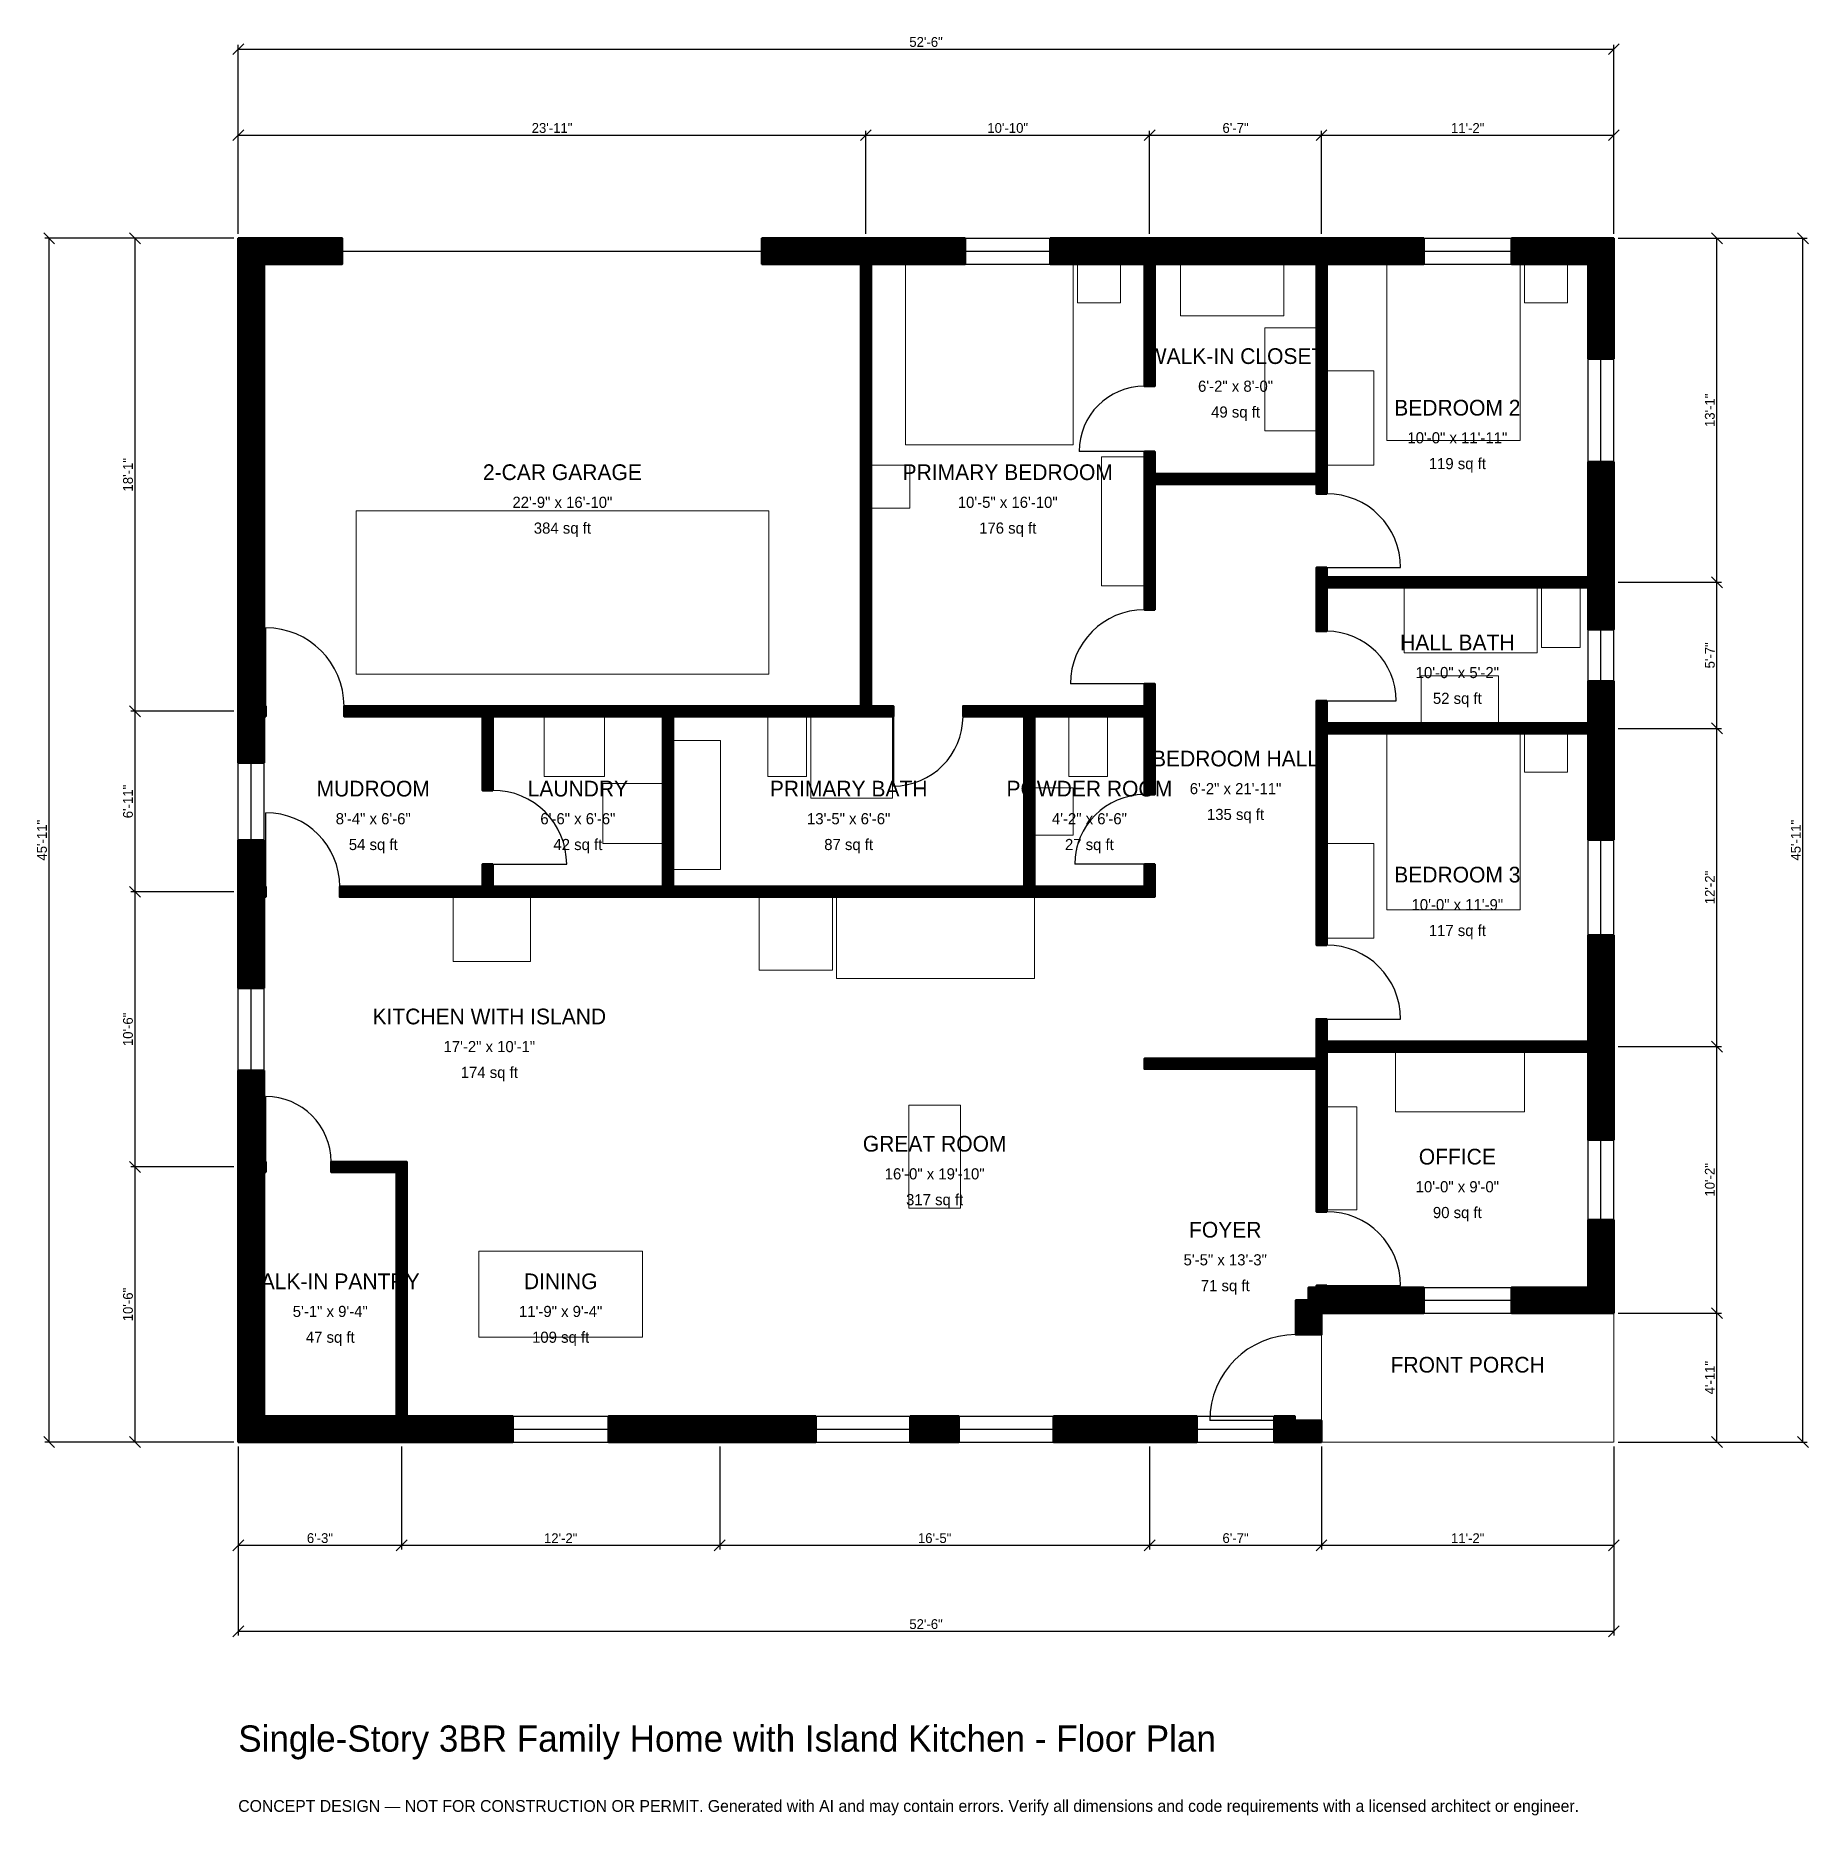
# Model space of a CAD drawing. Header units: inches. Extents: x -93 to 719, y -171 to 644.
import ezdxf
from ezdxf.enums import TextEntityAlignment as Align

# ---------------------------------------------------------------- set-up
doc = ezdxf.new("R2010")
doc.units = ezdxf.units.IN
doc.header["$MEASUREMENT"] = 0
doc.linetypes.add('DASHED', pattern=[0.6, 0.5, -0.1])
for name, color, linetype, lineweight in [('A-ANNO-DIMS', 1, 'Continuous', 13), ('A-ANNO-TEXT', 7, 'Continuous', 18), ('A-AREA-IDEN', 7, 'Continuous', 18), ('A-DOOR', 2, 'Continuous', 25), ('A-FLOR-FIXT', 9, 'Continuous', 13), ('A-FURN', 9, 'Continuous', 13), ('A-GLAZ', 4, 'Continuous', 25), ('A-SITE-PAVE', 8, 'Continuous', 13), ('A-WALL', 7, 'Continuous', 50), ('A-WALL-PATT', 8, 'Continuous', 13)]:
    doc.layers.add(name, color=color, linetype=linetype, lineweight=lineweight)
doc.dimstyles.new('PLAN', dxfattribs={"dimtxt": 4.5, "dimasz": 3, "dimexe": 2, "dimexo": 2, "dimgap": 1, "dimtad": 1, "dimdec": 0, "dimlunit": 4, "dimtsz": 2.5, "dimcen": 2.5, "dimclrd": 1, "dimclre": 1, "dimazin": 3, "dimtfac": 1, "dimtmove": 0, "dimatfit": 3})

msp = doc.modelspace()

# ---------------------------------------------------------------- hatches: boundary and pattern name
at = {"layer": 'A-WALL-PATT'}
h = msp.add_hatch(dxfattribs=at)
h.set_pattern_fill('ANSI31', color=8, scale=0.8)
h.paths.add_polyline_path([(77.1654, 0), (72.4409, 0), (72.4409, 0), (68.8976, 0), (11.811, 0), (11.811, 0), (0, 0), (0, 0), (0, 0), (0, 11.811), (0, 11.811), (0, 120.0787), (0, 123.622), (0, 123.622), (0, 128.3465), (0, 128.3465), (0, 131.8898), (0, 170.0787), (11.811, 170.0787), (11.811, 131.8898), (11.811, 128.3465), (12.5984, 128.3465), (12.5984, 123.622), (11.811, 123.622), (11.811, 120.0787), (11.811, 11.811), (68.8976, 11.811), (72.4409, 11.811), (72.4409, 123.622), (42.5197, 123.622), (42.5197, 128.3465), (72.4409, 128.3465), (77.1654, 128.3465), (77.1654, 123.622), (77.1654, 11.811), (80.7087, 11.811), (125.7874, 11.811), (125.7874, 0), (80.7087, 0), (77.1654, 0), (77.1654, 0)])
h.paths.add_polyline_path([(0, 246.063), (0, 249.6063), (0, 249.6063), (0, 254.3307), (0, 254.3307), (0, 257.874), (0, 275.5906), (11.811, 275.5906), (11.811, 257.874), (11.811, 254.3307), (12.5984, 254.3307), (12.5984, 249.6063), (11.811, 249.6063), (11.811, 246.063), (11.811, 207.874), (0, 207.874), (0, 246.063)])
h.paths.add_polyline_path([(0, 328.7402), (0, 332.2835), (0, 332.2835), (0, 337.0079), (0, 337.0079), (0, 340.5512), (0, 539.3701), (0, 539.3701), (0, 551.1811), (0, 551.1811), (0, 551.1811), (11.811, 551.1811), (11.811, 551.1811), (47.6378, 551.1811), (47.6378, 539.3701), (11.811, 539.3701), (11.811, 340.5512), (11.811, 337.0079), (12.5984, 337.0079), (12.5984, 332.2835), (11.811, 332.2835), (11.811, 328.7402), (11.811, 311.0236), (0, 311.0236), (0, 328.7402)])
h.paths.add_polyline_path([(281.4961, 551.1811), (285.0394, 551.1811), (285.0394, 551.1811), (289.7638, 551.1811), (289.7638, 551.1811), (293.3071, 551.1811), (332.874, 551.1811), (332.874, 539.3701), (293.3071, 539.3701), (289.7638, 539.3701), (289.7638, 337.0079), (300, 337.0079), (300, 332.2835), (289.7638, 332.2835), (285.0394, 332.2835), (199.2126, 332.2835), (199.2126, 254.3307), (218.1102, 254.3307), (222.8346, 254.3307), (359.8425, 254.3307), (359.8425, 332.2835), (331.8898, 332.2835), (331.8898, 337.0079), (359.8425, 337.0079), (364.5669, 337.0079), (414.9606, 337.0079), (414.9606, 347.2441), (419.685, 347.2441), (419.685, 337.0079), (419.685, 332.2835), (419.685, 296.4567), (414.9606, 296.4567), (414.9606, 332.2835), (364.5669, 332.2835), (364.5669, 254.3307), (414.9606, 254.3307), (414.9606, 264.5669), (419.685, 264.5669), (419.685, 254.3307), (419.685, 249.6063), (414.9606, 249.6063), (364.5669, 249.6063), (359.8425, 249.6063), (222.8346, 249.6063), (218.1102, 249.6063), (199.2126, 249.6063), (194.4882, 249.6063), (116.5354, 249.6063), (111.811, 249.6063), (46.4567, 249.6063), (46.4567, 254.3307), (111.811, 254.3307), (111.811, 264.5669), (116.5354, 264.5669), (116.5354, 254.3307), (194.4882, 254.3307), (194.4882, 332.2835), (116.5354, 332.2835), (116.5354, 298.4252), (111.811, 298.4252), (111.811, 332.2835), (48.4252, 332.2835), (48.4252, 337.0079), (111.811, 337.0079), (116.5354, 337.0079), (194.4882, 337.0079), (199.2126, 337.0079), (285.0394, 337.0079), (285.0394, 539.3701), (281.4961, 539.3701), (239.7638, 539.3701), (239.7638, 551.1811), (281.4961, 551.1811)])
h.paths.add_polyline_path([(411.4173, 551.1811), (414.9606, 551.1811), (414.9606, 551.1811), (419.685, 551.1811), (419.685, 551.1811), (423.2283, 551.1811), (490.1575, 551.1811), (493.7008, 551.1811), (493.7008, 551.1811), (498.4252, 551.1811), (498.4252, 551.1811), (501.9685, 551.1811), (542.9134, 551.1811), (542.9134, 539.3701), (501.9685, 539.3701), (498.4252, 539.3701), (498.4252, 443.3071), (498.4252, 438.5827), (498.4252, 434.252), (493.7008, 434.252), (493.7008, 438.5827), (419.685, 438.5827), (419.685, 381.1024), (414.9606, 381.1024), (414.9606, 438.5827), (414.9606, 443.3071), (414.9606, 453.5433), (419.685, 453.5433), (419.685, 443.3071), (493.7008, 443.3071), (493.7008, 539.3701), (490.1575, 539.3701), (423.2283, 539.3701), (419.685, 539.3701), (419.685, 483.4646), (414.9606, 483.4646), (414.9606, 539.3701), (411.4173, 539.3701), (371.8504, 539.3701), (371.8504, 551.1811), (411.4173, 551.1811)])
h.paths.add_polyline_path([(618.1102, 551.1811), (618.1102, 551.1811), (629.9213, 551.1811), (629.9213, 551.1811), (629.9213, 551.1811), (629.9213, 539.3701), (629.9213, 539.3701), (629.9213, 496.063), (618.1102, 496.063), (618.1102, 539.3701), (583.0709, 539.3701), (583.0709, 551.1811), (618.1102, 551.1811)])
h.paths.add_polyline_path([(629.9213, 399.6063), (629.9213, 396.063), (629.9213, 396.063), (629.9213, 391.3386), (629.9213, 391.3386), (629.9213, 387.7953), (629.9213, 372.0472), (618.1102, 372.0472), (618.1102, 387.7953), (618.1102, 391.3386), (498.4252, 391.3386), (498.4252, 371.2598), (493.7008, 371.2598), (493.7008, 391.3386), (493.7008, 396.063), (493.7008, 400.3937), (498.4252, 400.3937), (498.4252, 396.063), (618.1102, 396.063), (618.1102, 399.6063), (618.1102, 448.8189), (629.9213, 448.8189), (629.9213, 399.6063)])
h.paths.add_polyline_path([(629.9213, 332.6772), (629.9213, 329.1339), (629.9213, 329.1339), (629.9213, 324.4094), (629.9213, 324.4094), (629.9213, 320.8661), (629.9213, 275.7874), (618.1102, 275.7874), (618.1102, 320.8661), (618.1102, 324.4094), (498.4252, 324.4094), (498.4252, 227.5591), (493.7008, 227.5591), (493.7008, 324.4094), (493.7008, 329.1339), (493.7008, 339.3701), (498.4252, 339.3701), (498.4252, 329.1339), (618.1102, 329.1339), (618.1102, 332.6772), (618.1102, 348.4252), (629.9213, 348.4252), (629.9213, 332.6772)])
h.paths.add_polyline_path([(629.9213, 187.0079), (629.9213, 183.4646), (629.9213, 183.4646), (629.9213, 178.7402), (629.9213, 178.7402), (629.9213, 175.1969), (629.9213, 138.3858), (618.1102, 138.3858), (618.1102, 175.1969), (618.1102, 178.7402), (498.4252, 178.7402), (498.4252, 175.5906), (498.4252, 170.8661), (498.4252, 105.5118), (493.7008, 105.5118), (493.7008, 170.8661), (414.9606, 170.8661), (414.9606, 175.5906), (493.7008, 175.5906), (493.7008, 178.7402), (493.7008, 183.4646), (493.7008, 193.7008), (498.4252, 193.7008), (498.4252, 183.4646), (618.1102, 183.4646), (618.1102, 187.0079), (618.1102, 232.0866), (629.9213, 232.0866), (629.9213, 187.0079)])
h.paths.add_polyline_path([(629.9213, 70.8661), (629.9213, 70.8661), (629.9213, 59.0551), (629.9213, 59.0551), (629.9213, 59.0551), (618.1102, 59.0551), (618.1102, 59.0551), (583.0709, 59.0551), (583.0709, 70.8661), (618.1102, 70.8661), (618.1102, 101.7717), (629.9213, 101.7717), (629.9213, 70.8661)])
h.paths.add_polyline_path([(498.4252, 59.0551), (498.4252, 59.0551), (496.063, 59.0551), (496.063, 56.6929), (496.063, 56.6929), (496.063, 49.2126), (484.252, 49.2126), (484.252, 64.9606), (490.1575, 64.9606), (490.1575, 70.8661), (493.7008, 70.8661), (493.7008, 71.6535), (498.4252, 71.6535), (498.4252, 70.8661), (542.9134, 70.8661), (542.9134, 59.0551), (498.4252, 59.0551)])
h.paths.add_polyline_path([(496.063, 0), (496.063, 0), (496.063, 0), (484.252, 0), (484.252, 0), (474.4094, 0), (474.4094, 11.811), (483.8583, 11.811), (483.8583, 9.8425), (496.063, 9.8425), (496.063, 0)])
h.paths.add_polyline_path([(423.2283, 0), (411.4173, 0), (373.3596, 0), (373.3596, 11.811), (411.4173, 11.811), (423.2283, 11.811), (438.9764, 11.811), (438.9764, 0), (423.2283, 0)])
h.paths.add_polyline_path([(307.7428, 0), (307.7428, 11.811), (330.0525, 11.811), (330.0525, 0), (307.7428, 0)])
h.paths.add_polyline_path([(226.378, 0), (214.5669, 0), (169.4882, 0), (169.4882, 11.811), (214.5669, 11.811), (226.378, 11.811), (264.4357, 11.811), (264.4357, 0), (226.378, 0)])

# ---------------------------------------------------------------- linework, layer by layer
at = {"layer": 'A-DOOR', "linetype": 'DASHED'}
msp.add_line((47.6378, 545.2756), (239.7638, 545.2756), dxfattribs=at)
at = {"layer": 'A-DOOR'}
for p, q in [((414.9606, 453.5433), (385.0394, 453.5433)), ((498.4252, 400.3937), (532.2835, 400.3937)), ((12.5984, 337.0079), (12.5984, 372.8346)), ((414.9606, 347.2441), (381.1024, 347.2441)), ((498.4252, 339.3701), (530.315, 339.3701)), ((300, 332.2835), (300, 300.3937)), ((12.5984, 254.3307), (12.5984, 288.189)), ((116.5354, 264.5669), (150.3937, 264.5669)), ((414.9606, 264.5669), (383.0709, 264.5669)), ((498.4252, 193.7008), (532.2835, 193.7008)), ((12.5984, 128.3465), (12.5984, 158.2677)), ((498.4252, 71.6535), (532.2835, 71.6535)), ((484.252, 9.8425), (444.8819, 9.8425))]:
    msp.add_line(p, q, dxfattribs=at)
for centre, radius, start, end in [((414.9606, 453.5433), 29.9213, 90, 180), ((498.4252, 400.3937), 33.8583, 0, 90), ((414.9606, 347.2441), 33.8583, 90, 180), ((12.5984, 337.0079), 35.8268, 0, 90), ((498.4252, 339.3701), 31.8898, 0, 90), ((300, 332.2835), 31.8898, 270, 360), ((116.5354, 264.5669), 33.8583, 0, 90), ((414.9606, 264.5669), 31.8898, 90, 180), ((12.5984, 254.3307), 33.8583, 0, 90), ((498.4252, 193.7008), 33.8583, 0, 90), ((12.5984, 128.3465), 29.9213, 0, 90), ((498.4252, 71.6535), 33.8583, 0, 90), ((484.252, 9.8425), 39.3701, 90, 180)]:
    msp.add_arc(centre, radius, start, end, dxfattribs=at)
at = {"layer": 'A-FLOR-FIXT'}
for points in [[(533.8583, 361.4173), (594.8819, 361.4173), (594.8819, 391.3386), (533.8583, 391.3386)], [(596.8504, 363.7795), (614.5669, 363.7795), (614.5669, 391.3386), (596.8504, 391.3386)], [(541.7323, 329.1339), (577.1654, 329.1339), (577.1654, 350.7874), (541.7323, 350.7874)], [(242.5197, 304.7244), (260.2362, 304.7244), (260.2362, 332.2835), (242.5197, 332.2835)], [(262.2047, 294.8819), (299.6063, 294.8819), (299.6063, 332.2835), (262.2047, 332.2835)], [(380.315, 304.7244), (398.0315, 304.7244), (398.0315, 332.2835), (380.315, 332.2835)], [(199.2126, 262.2047), (220.8661, 262.2047), (220.8661, 321.2598), (199.2126, 321.2598)], [(364.5669, 277.9528), (382.2835, 277.9528), (382.2835, 299.6063), (364.5669, 299.6063)]]:
    msp.add_lwpolyline(points, close=True, dxfattribs=at)
at = {"layer": 'A-FURN'}
for points in [[(305.5118, 456.6929), (382.2835, 456.6929), (382.2835, 539.3701), (305.5118, 539.3701)], [(384.252, 521.6535), (403.937, 521.6535), (403.937, 539.3701), (384.252, 539.3701)], [(431.4961, 515.748), (478.7402, 515.748), (478.7402, 539.3701), (431.4961, 539.3701)], [(525.9843, 458.6614), (587.0079, 458.6614), (587.0079, 539.3701), (525.9843, 539.3701)], [(588.9764, 521.6535), (608.6614, 521.6535), (608.6614, 539.3701), (588.9764, 539.3701)], [(470.0787, 462.9921), (493.7008, 462.9921), (493.7008, 510.2362), (470.0787, 510.2362)], [(498.4252, 447.2441), (520.0787, 447.2441), (520.0787, 490.5512), (498.4252, 490.5512)], [(395.2756, 392.126), (414.9606, 392.126), (414.9606, 451.1811), (395.2756, 451.1811)], [(289.7638, 427.5591), (307.4803, 427.5591), (307.4803, 447.2441), (289.7638, 447.2441)], [(53.937, 351.5748), (242.9134, 351.5748), (242.9134, 426.378), (53.937, 426.378)], [(140.1575, 304.7244), (167.7165, 304.7244), (167.7165, 332.2835), (140.1575, 332.2835)], [(525.9843, 243.7008), (587.0079, 243.7008), (587.0079, 324.4094), (525.9843, 324.4094)], [(588.9764, 306.6929), (608.6614, 306.6929), (608.6614, 324.4094), (588.9764, 324.4094)], [(166.9291, 274.0157), (194.4882, 274.0157), (194.4882, 301.5748), (166.9291, 301.5748)], [(498.4252, 230.7087), (520.0787, 230.7087), (520.0787, 274.0157), (498.4252, 274.0157)], [(98.4252, 220.0787), (133.8583, 220.0787), (133.8583, 249.6063), (98.4252, 249.6063)], [(238.5827, 216.1417), (272.0472, 216.1417), (272.0472, 249.6063), (238.5827, 249.6063)], [(274.0157, 212.2047), (364.5669, 212.2047), (364.5669, 249.6063), (274.0157, 249.6063)], [(529.9213, 151.1811), (588.9764, 151.1811), (588.9764, 178.7402), (529.9213, 178.7402)], [(307.0866, 107.0866), (330.7087, 107.0866), (330.7087, 154.3307), (307.0866, 154.3307)], [(498.4252, 106.2992), (512.2047, 106.2992), (512.2047, 153.5433), (498.4252, 153.5433)], [(110.2362, 48.0315), (185.0394, 48.0315), (185.0394, 87.4016), (110.2362, 87.4016)]]:
    msp.add_lwpolyline(points, close=True, dxfattribs=at)
at = {"layer": 'A-GLAZ'}
for p, q in [((332.874, 551.1811), (371.8504, 551.1811)), ((542.9134, 551.1811), (583.0709, 551.1811)), ((332.874, 545.2756), (371.8504, 545.2756)), ((332.874, 539.3701), (371.8504, 539.3701)), ((542.9134, 545.2756), (583.0709, 545.2756)), ((542.9134, 539.3701), (583.0709, 539.3701)), ((618.1102, 448.8189), (618.1102, 496.063)), ((624.0157, 448.8189), (624.0157, 496.063)), ((629.9213, 448.8189), (629.9213, 496.063)), ((618.1102, 348.4252), (618.1102, 372.0472)), ((624.0157, 348.4252), (624.0157, 372.0472)), ((629.9213, 348.4252), (629.9213, 372.0472)), ((0, 275.5906), (0, 311.0236)), ((5.9055, 275.5906), (5.9055, 311.0236)), ((11.811, 275.5906), (11.811, 311.0236)), ((618.1102, 232.0866), (618.1102, 275.7874)), ((624.0157, 232.0866), (624.0157, 275.7874)), ((629.9213, 232.0866), (629.9213, 275.7874)), ((0, 170.0787), (0, 207.874)), ((5.9055, 170.0787), (5.9055, 207.874)), ((11.811, 170.0787), (11.811, 207.874)), ((618.1102, 101.7717), (618.1102, 138.3858)), ((624.0157, 101.7717), (624.0157, 138.3858)), ((629.9213, 101.7717), (629.9213, 138.3858)), ((542.9134, 70.8661), (583.0709, 70.8661)), ((542.9134, 64.9606), (583.0709, 64.9606)), ((542.9134, 59.0551), (583.0709, 59.0551)), ((125.7874, 11.811), (169.4882, 11.811)), ((264.4357, 11.811), (307.7428, 11.811)), ((330.0525, 11.811), (373.3596, 11.811)), ((438.9764, 11.811), (474.4094, 11.811)), ((125.7874, 5.9055), (169.4882, 5.9055)), ((125.7874, 0), (169.4882, 0)), ((264.4357, 5.9055), (307.7428, 5.9055)), ((264.4357, 0), (307.7428, 0)), ((330.0525, 5.9055), (373.3596, 5.9055)), ((330.0525, 0), (373.3596, 0)), ((438.9764, 5.9055), (474.4094, 5.9055)), ((438.9764, 0), (474.4094, 0))]:
    msp.add_line(p, q, dxfattribs=at)
at = {"layer": 'A-SITE-PAVE', "linetype": 'DASHED'}
msp.add_lwpolyline([(496.063, 0), (629.9213, 0), (629.9213, 59.0551), (496.063, 59.0551)], close=True, dxfattribs=at)
at = {"layer": 'A-WALL'}
for points in [[(0, 328.7402), (0, 332.2835), (0, 332.2835), (0, 337.0079), (0, 337.0079), (0, 340.5512), (0, 539.3701), (0, 539.3701), (0, 551.1811), (0, 551.1811), (0, 551.1811), (11.811, 551.1811), (11.811, 551.1811), (47.6378, 551.1811), (47.6378, 539.3701), (11.811, 539.3701), (11.811, 340.5512), (11.811, 337.0079), (12.5984, 337.0079), (12.5984, 332.2835), (11.811, 332.2835), (11.811, 328.7402), (11.811, 311.0236), (0, 311.0236), (0, 328.7402)], [(281.4961, 551.1811), (285.0394, 551.1811), (285.0394, 551.1811), (289.7638, 551.1811), (289.7638, 551.1811), (293.3071, 551.1811), (332.874, 551.1811), (332.874, 539.3701), (293.3071, 539.3701), (289.7638, 539.3701), (289.7638, 337.0079), (300, 337.0079), (300, 332.2835), (289.7638, 332.2835), (285.0394, 332.2835), (199.2126, 332.2835), (199.2126, 254.3307), (218.1102, 254.3307), (222.8346, 254.3307), (359.8425, 254.3307), (359.8425, 332.2835), (331.8898, 332.2835), (331.8898, 337.0079), (359.8425, 337.0079), (364.5669, 337.0079), (414.9606, 337.0079), (414.9606, 347.2441), (419.685, 347.2441), (419.685, 337.0079), (419.685, 332.2835), (419.685, 296.4567), (414.9606, 296.4567), (414.9606, 332.2835), (364.5669, 332.2835), (364.5669, 254.3307), (414.9606, 254.3307), (414.9606, 264.5669), (419.685, 264.5669), (419.685, 254.3307), (419.685, 249.6063), (414.9606, 249.6063), (364.5669, 249.6063), (359.8425, 249.6063), (222.8346, 249.6063), (218.1102, 249.6063), (199.2126, 249.6063), (194.4882, 249.6063), (116.5354, 249.6063), (111.811, 249.6063), (46.4567, 249.6063), (46.4567, 254.3307), (111.811, 254.3307), (111.811, 264.5669), (116.5354, 264.5669), (116.5354, 254.3307), (194.4882, 254.3307), (194.4882, 332.2835), (116.5354, 332.2835), (116.5354, 298.4252), (111.811, 298.4252), (111.811, 332.2835), (48.4252, 332.2835), (48.4252, 337.0079), (111.811, 337.0079), (116.5354, 337.0079), (194.4882, 337.0079), (199.2126, 337.0079), (285.0394, 337.0079), (285.0394, 539.3701), (281.4961, 539.3701), (239.7638, 539.3701), (239.7638, 551.1811), (281.4961, 551.1811)], [(411.4173, 551.1811), (414.9606, 551.1811), (414.9606, 551.1811), (419.685, 551.1811), (419.685, 551.1811), (423.2283, 551.1811), (490.1575, 551.1811), (493.7008, 551.1811), (493.7008, 551.1811), (498.4252, 551.1811), (498.4252, 551.1811), (501.9685, 551.1811), (542.9134, 551.1811), (542.9134, 539.3701), (501.9685, 539.3701), (498.4252, 539.3701), (498.4252, 443.3071), (498.4252, 438.5827), (498.4252, 434.252), (493.7008, 434.252), (493.7008, 438.5827), (419.685, 438.5827), (419.685, 381.1024), (414.9606, 381.1024), (414.9606, 438.5827), (414.9606, 443.3071), (414.9606, 453.5433), (419.685, 453.5433), (419.685, 443.3071), (493.7008, 443.3071), (493.7008, 539.3701), (490.1575, 539.3701), (423.2283, 539.3701), (419.685, 539.3701), (419.685, 483.4646), (414.9606, 483.4646), (414.9606, 539.3701), (411.4173, 539.3701), (371.8504, 539.3701), (371.8504, 551.1811), (411.4173, 551.1811)], [(618.1102, 551.1811), (618.1102, 551.1811), (629.9213, 551.1811), (629.9213, 551.1811), (629.9213, 551.1811), (629.9213, 539.3701), (629.9213, 539.3701), (629.9213, 496.063), (618.1102, 496.063), (618.1102, 539.3701), (583.0709, 539.3701), (583.0709, 551.1811), (618.1102, 551.1811)], [(629.9213, 399.6063), (629.9213, 396.063), (629.9213, 396.063), (629.9213, 391.3386), (629.9213, 391.3386), (629.9213, 387.7953), (629.9213, 372.0472), (618.1102, 372.0472), (618.1102, 387.7953), (618.1102, 391.3386), (498.4252, 391.3386), (498.4252, 371.2598), (493.7008, 371.2598), (493.7008, 391.3386), (493.7008, 396.063), (493.7008, 400.3937), (498.4252, 400.3937), (498.4252, 396.063), (618.1102, 396.063), (618.1102, 399.6063), (618.1102, 448.8189), (629.9213, 448.8189), (629.9213, 399.6063)], [(629.9213, 332.6772), (629.9213, 329.1339), (629.9213, 329.1339), (629.9213, 324.4094), (629.9213, 324.4094), (629.9213, 320.8661), (629.9213, 275.7874), (618.1102, 275.7874), (618.1102, 320.8661), (618.1102, 324.4094), (498.4252, 324.4094), (498.4252, 227.5591), (493.7008, 227.5591), (493.7008, 324.4094), (493.7008, 329.1339), (493.7008, 339.3701), (498.4252, 339.3701), (498.4252, 329.1339), (618.1102, 329.1339), (618.1102, 332.6772), (618.1102, 348.4252), (629.9213, 348.4252), (629.9213, 332.6772)], [(0, 246.063), (0, 249.6063), (0, 249.6063), (0, 254.3307), (0, 254.3307), (0, 257.874), (0, 275.5906), (11.811, 275.5906), (11.811, 257.874), (11.811, 254.3307), (12.5984, 254.3307), (12.5984, 249.6063), (11.811, 249.6063), (11.811, 246.063), (11.811, 207.874), (0, 207.874), (0, 246.063)], [(629.9213, 187.0079), (629.9213, 183.4646), (629.9213, 183.4646), (629.9213, 178.7402), (629.9213, 178.7402), (629.9213, 175.1969), (629.9213, 138.3858), (618.1102, 138.3858), (618.1102, 175.1969), (618.1102, 178.7402), (498.4252, 178.7402), (498.4252, 175.5906), (498.4252, 170.8661), (498.4252, 105.5118), (493.7008, 105.5118), (493.7008, 170.8661), (414.9606, 170.8661), (414.9606, 175.5906), (493.7008, 175.5906), (493.7008, 178.7402), (493.7008, 183.4646), (493.7008, 193.7008), (498.4252, 193.7008), (498.4252, 183.4646), (618.1102, 183.4646), (618.1102, 187.0079), (618.1102, 232.0866), (629.9213, 232.0866), (629.9213, 187.0079)], [(77.1654, 0), (72.4409, 0), (72.4409, 0), (68.8976, 0), (11.811, 0), (11.811, 0), (0, 0), (0, 0), (0, 0), (0, 11.811), (0, 11.811), (0, 120.0787), (0, 123.622), (0, 123.622), (0, 128.3465), (0, 128.3465), (0, 131.8898), (0, 170.0787), (11.811, 170.0787), (11.811, 131.8898), (11.811, 128.3465), (12.5984, 128.3465), (12.5984, 123.622), (11.811, 123.622), (11.811, 120.0787), (11.811, 11.811), (68.8976, 11.811), (72.4409, 11.811), (72.4409, 123.622), (42.5197, 123.622), (42.5197, 128.3465), (72.4409, 128.3465), (77.1654, 128.3465), (77.1654, 123.622), (77.1654, 11.811), (80.7087, 11.811), (125.7874, 11.811), (125.7874, 0), (80.7087, 0), (77.1654, 0), (77.1654, 0)], [(629.9213, 70.8661), (629.9213, 70.8661), (629.9213, 59.0551), (629.9213, 59.0551), (629.9213, 59.0551), (618.1102, 59.0551), (618.1102, 59.0551), (583.0709, 59.0551), (583.0709, 70.8661), (618.1102, 70.8661), (618.1102, 101.7717), (629.9213, 101.7717), (629.9213, 70.8661)], [(498.4252, 59.0551), (498.4252, 59.0551), (496.063, 59.0551), (496.063, 56.6929), (496.063, 56.6929), (496.063, 49.2126), (484.252, 49.2126), (484.252, 64.9606), (490.1575, 64.9606), (490.1575, 70.8661), (493.7008, 70.8661), (493.7008, 71.6535), (498.4252, 71.6535), (498.4252, 70.8661), (542.9134, 70.8661), (542.9134, 59.0551), (498.4252, 59.0551)], [(226.378, 0), (214.5669, 0), (169.4882, 0), (169.4882, 11.811), (214.5669, 11.811), (226.378, 11.811), (264.4357, 11.811), (264.4357, 0), (226.378, 0)], [(307.7428, 0), (307.7428, 11.811), (330.0525, 11.811), (330.0525, 0), (307.7428, 0)], [(423.2283, 0), (411.4173, 0), (373.3596, 0), (373.3596, 11.811), (411.4173, 11.811), (423.2283, 11.811), (438.9764, 11.811), (438.9764, 0), (423.2283, 0)], [(496.063, 0), (496.063, 0), (496.063, 0), (484.252, 0), (484.252, 0), (474.4094, 0), (474.4094, 11.811), (483.8583, 11.811), (483.8583, 9.8425), (496.063, 9.8425), (496.063, 0)]]:
    msp.add_lwpolyline(points, close=True, dxfattribs=at)

# ---------------------------------------------------------------- texts
at = {"layer": 'A-ANNO-TEXT'}
for s, height, p in [('Single-Story 3BR Family Home with Island Kitchen - Floor Plan', 12, (0, -141.7323)), ('CONCEPT DESIGN — NOT FOR CONSTRUCTION OR PERMIT. Generated with AI and may contain errors. Verify all dimensions and code requirements with a licensed architect or engineer.', 5.4, (0, -169.2913))]:
    msp.add_text(s, height=height, dxfattribs=at).set_placement(p)
at = {"layer": 'A-AREA-IDEN'}
for s, height, p in [('WALK-IN CLOSET', 7.2, (456.6929, 497.2441)), ('6\'-2" x 8\'-0"', 5.1, (456.6929, 483.4646)), ('49 sq ft', 5.1, (456.6929, 471.6535)), ('BEDROOM 2', 7.2, (558.2677, 473.622)), ('10\'-0" x 11\'-11"', 5.1, (558.2677, 459.8425)), ('119 sq ft', 5.1, (558.2677, 448.0315)), ('2-CAR GARAGE', 7.2, (148.4252, 444.0945)), ('PRIMARY BEDROOM', 7.2, (352.3622, 444.0945)), ('22\'-9" x 16\'-10"', 5.1, (148.4252, 430.315)), ('10\'-5" x 16\'-10"', 5.1, (352.3622, 430.315)), ('384 sq ft', 5.1, (148.4252, 418.5039)), ('176 sq ft', 5.1, (352.3622, 418.5039)), ('HALL BATH', 7.2, (558.2677, 366.1417)), ('10\'-0" x 5\'-2"', 5.1, (558.2677, 352.3622)), ('52 sq ft', 5.1, (558.2677, 340.5512)), ('BEDROOM HALL', 7.2, (456.6929, 312.9921)), ('MUDROOM', 7.2, (61.811, 299.2126)), ('LAUNDRY', 7.2, (155.5118, 299.2126)), ('PRIMARY BATH', 7.2, (279.5276, 299.2126)), ('POWDER ROOM', 7.2, (389.7638, 299.2126)), ('6\'-2" x 21\'-11"', 5.1, (456.6929, 299.2126)), ('8\'-4" x 6\'-6"', 5.1, (61.811, 285.4331)), ('6\'-6" x 6\'-6"', 5.1, (155.5118, 285.4331)), ('13\'-5" x 6\'-6"', 5.1, (279.5276, 285.4331)), ('4\'-2" x 6\'-6"', 5.1, (389.7638, 285.4331)), ('135 sq ft', 5.1, (456.6929, 287.4016)), ('54 sq ft', 5.1, (61.811, 273.622)), ('42 sq ft', 5.1, (155.5118, 273.622)), ('87 sq ft', 5.1, (279.5276, 273.622)), ('27 sq ft', 5.1, (389.7638, 273.622)), ('BEDROOM 3', 7.2, (558.2677, 259.8425)), ('10\'-0" x 11\'-9"', 5.1, (558.2677, 246.063)), ('117 sq ft', 5.1, (558.2677, 234.252)), ('KITCHEN WITH ISLAND', 7.2, (114.9606, 194.8819)), ('17\'-2" x 10\'-1"', 5.1, (114.9606, 181.1024)), ('174 sq ft', 5.1, (114.9606, 169.2913)), ('GREAT ROOM', 7.2, (318.8976, 136.6142)), ('OFFICE', 7.2, (558.2677, 130.7087)), ('16\'-0" x 19\'-10"', 5.1, (318.8976, 122.8346)), ('10\'-0" x 9\'-0"', 5.1, (558.2677, 116.9291)), ('317 sq ft', 5.1, (318.8976, 111.0236)), ('90 sq ft', 5.1, (558.2677, 105.1181)), ('FOYER', 7.2, (451.9685, 97.2441)), ('5\'-5" x 13\'-3"', 5.1, (451.9685, 83.4646)), ('WALK-IN PANTRY', 7.2, (42.126, 73.622)), ('DINING', 7.2, (147.6378, 73.622)), ('71 sq ft', 5.1, (451.9685, 71.6535)), ('5\'-1" x 9\'-4"', 5.1, (42.126, 59.8425)), ('11\'-9" x 9\'-4"', 5.1, (147.6378, 59.8425)), ('47 sq ft', 5.1, (42.126, 48.0315)), ('109 sq ft', 5.1, (147.6378, 48.0315)), ('FRONT PORCH', 7.2, (562.9921, 35.4331))]:
    msp.add_text(s, height=height, dxfattribs=at).set_placement(p, align=Align.MIDDLE_CENTER)

# ---------------------------------------------------------------- dimensions: what is measured, and where the dimension line sits
at = {"layer": 'A-ANNO-DIMS'}
for base, p1, p2, text in [((0, 637.7953), (0, 551.1811), (629.9213, 551.1811), '52\'-6"'), ((0, 598.4252), (0, 551.1811), (287.4016, 551.1811), '23\'-11"'), ((287.4016, 598.4252), (287.4016, 551.1811), (417.3228, 551.1811), '10\'-10"'), ((417.3228, 598.4252), (417.3228, 551.1811), (496.063, 551.1811), '6\'-7"'), ((496.063, 598.4252), (496.063, 551.1811), (629.9213, 551.1811), '11\'-2"'), ((0, -47.2441), (0, 0), (74.8031, 0), '6\'-3"'), ((0, -86.6142), (0, 0), (629.9213, 0), '52\'-6"'), ((74.8031, -47.2441), (74.8031, 0), (220.4724, 0), '12\'-2"'), ((220.4724, -47.2441), (220.4724, 0), (417.3228, 0), '16\'-5"'), ((417.3228, -47.2441), (417.3228, 0), (496.063, 0), '6\'-7"'), ((496.063, -47.2441), (496.063, 0), (629.9213, 0), '11\'-2"')]:
    msp.add_linear_dim(base=base, p1=p1, p2=p2, text=text, dimstyle='PLAN', dxfattribs=at).render()
for base, p1, p2, text in [((-86.6142, 0), (0, 0), (0, 551.1811), '45\'-11"'), ((-47.2441, 334.6457), (0, 334.6457), (0, 551.1811), '18\'-1"'), ((677.1654, 393.7008), (629.9213, 393.7008), (629.9213, 551.1811), '13\'-1"'), ((716.5354, 0), (629.9213, 0), (629.9213, 551.1811), '45\'-11"'), ((677.1654, 326.7717), (629.9213, 326.7717), (629.9213, 393.7008), '5\'-7"'), ((-47.2441, 251.9685), (0, 251.9685), (0, 334.6457), '6\'-11"'), ((677.1654, 181.1024), (629.9213, 181.1024), (629.9213, 326.7717), '12\'-2"'), ((-47.2441, 125.9843), (0, 125.9843), (0, 251.9685), '10\'-6"'), ((677.1654, 59.0551), (629.9213, 59.0551), (629.9213, 181.1024), '10\'-2"'), ((-47.2441, 0), (0, 0), (0, 125.9843), '10\'-6"'), ((677.1654, 0), (629.9213, 0), (629.9213, 59.0551), '4\'-11"')]:
    msp.add_linear_dim(base=base, p1=p1, p2=p2, angle=90, text=text, dimstyle='PLAN', dxfattribs=at).render()

doc.saveas('drawing.dxf')
